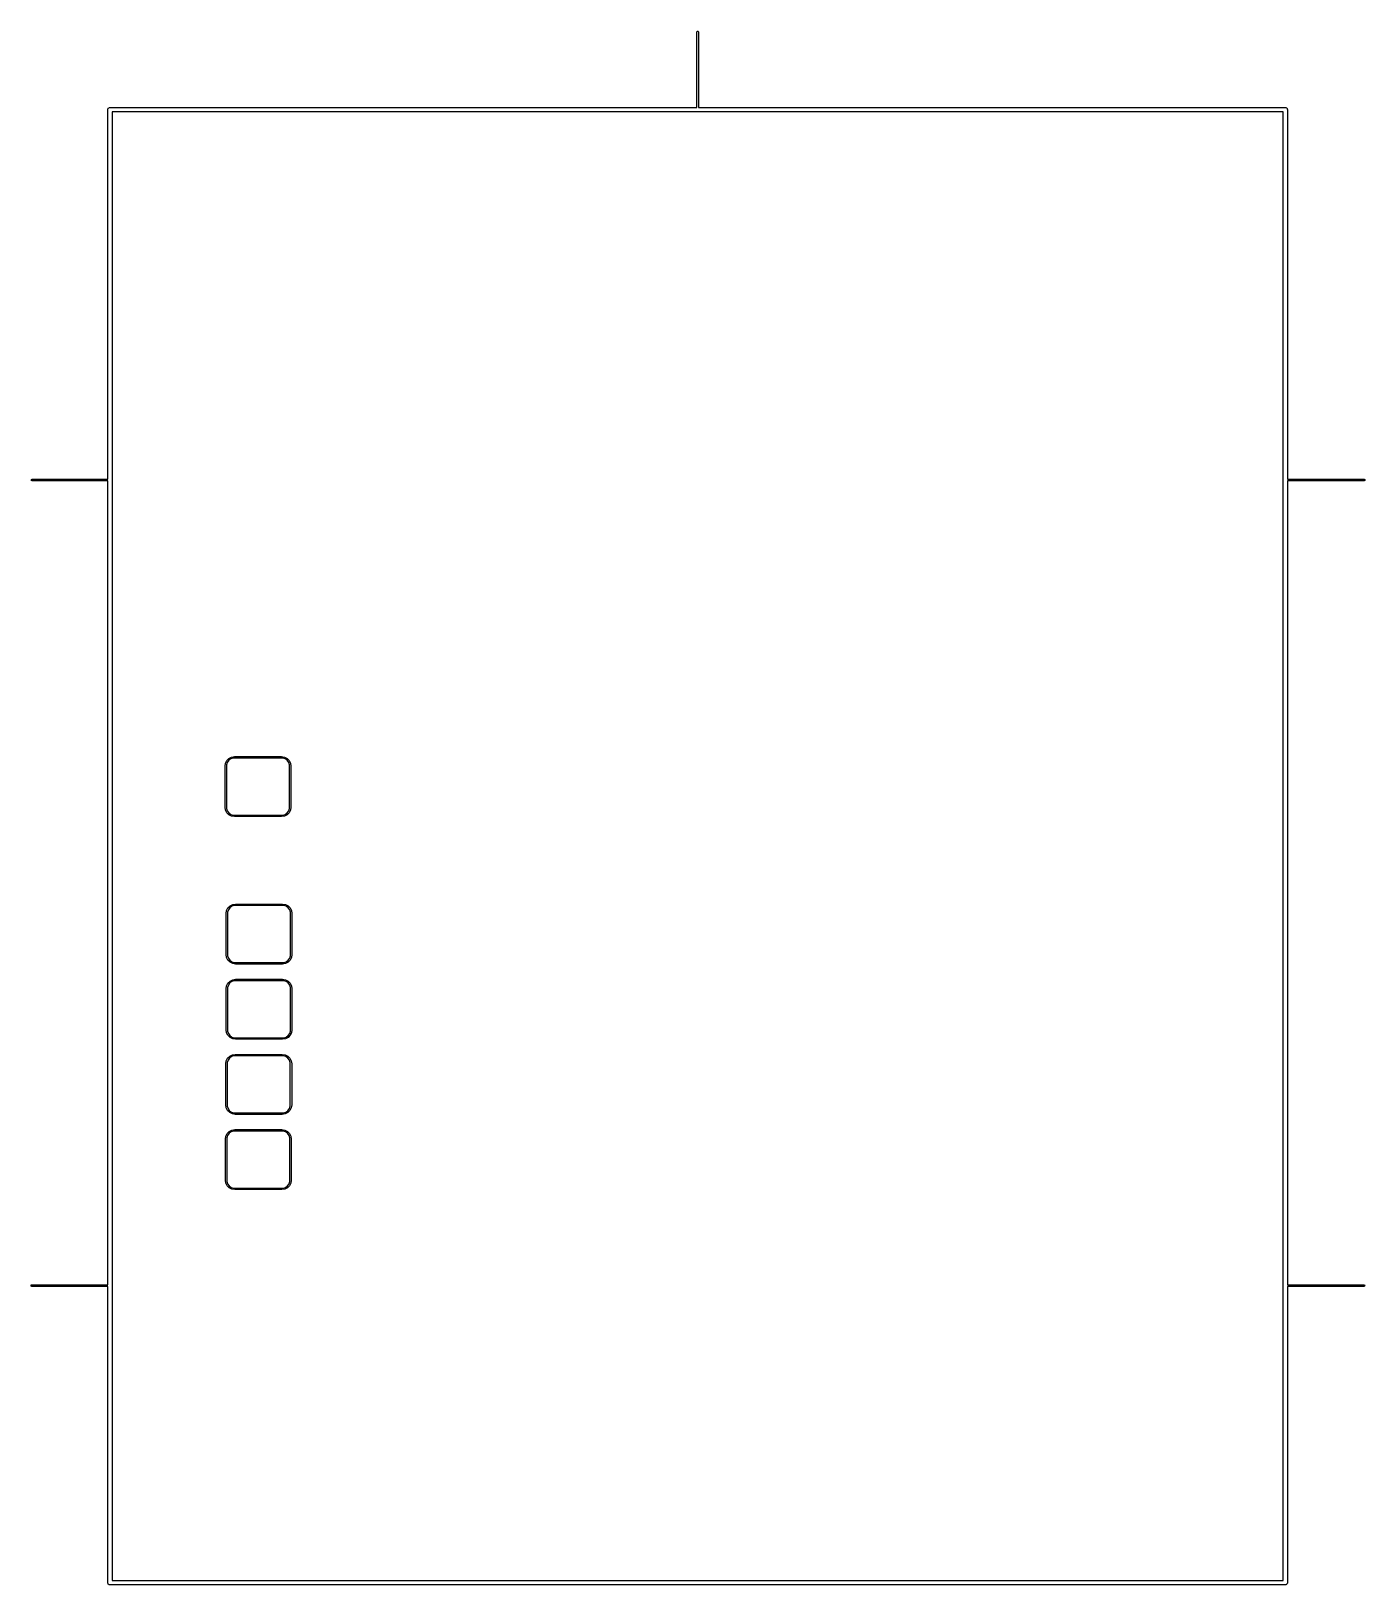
# Model space of a CAD drawing. Extents: x 0.1 to 1.9, y 0.21 to 2.3.
import ezdxf

# ---------------------------------------------------------------- set-up
doc = ezdxf.new("R2010")
doc.units = 0
doc.header["$MEASUREMENT"] = 0
doc.layers.add('BLACK', color=7, linetype='CONTINUOUS')

msp = doc.modelspace()

# ---------------------------------------------------------------- linework, layer by layer
at = {"layer": 'BLACK', "linetype": 'CONTINUOUS'}
for p, q in [((0.9989, 2.29449), (0.999222, 2.29527)), ((0.9989, 2.19295), (0.9989, 2.29449)), ((0.999222, 2.29527), (1, 2.29559)), ((1, 2.29559), (1.00078, 2.29527)), ((1.00078, 2.29527), (1.0011, 2.29449)), ((1.0011, 2.29449), (1.0011, 2.19295)), ((0.207047, 2.19), (0.207115, 2.19038)), ((0.207047, 1.69323), (0.207047, 2.19)), ((0.207092, 2.19051), (0.207158, 2.19063)), ((0.207115, 2.19038), (0.207092, 2.19051)), ((0.207158, 2.19063), (0.207225, 2.19101)), ((0.207225, 2.19101), (0.207718, 2.1916)), ((0.207718, 2.1916), (0.208102, 2.19226)), ((0.208102, 2.19226), (0.208352, 2.19235)), ((0.208352, 2.19235), (0.208524, 2.19256)), ((0.208524, 2.19256), (0.209279, 2.19269)), ((0.209279, 2.19269), (0.21, 2.19295)), ((0.21, 2.19295), (0.9989, 2.19295)), ((0.212953, 2.18705), (0.212953, 0.212953)), ((1.78705, 2.18705), (0.212953, 2.18705)), ((1.0011, 2.19295), (1.79, 2.19295)), ((1.78705, 0.212953), (1.78705, 2.18705)), ((1.79, 2.19295), (1.79038, 2.19289)), ((1.79038, 2.19289), (1.79051, 2.19291)), ((1.79051, 2.19291), (1.79063, 2.19284)), ((1.79063, 2.19284), (1.79101, 2.19277)), ((1.79101, 2.19277), (1.7916, 2.19228)), ((1.7916, 2.19228), (1.79226, 2.1919)), ((1.79226, 2.1919), (1.79235, 2.19165)), ((1.79235, 2.19165), (1.79256, 2.19148)), ((1.79256, 2.19148), (1.79269, 2.19072)), ((1.79269, 2.19072), (1.79295, 2.19)), ((1.79295, 2.19), (1.79295, 1.69323)), ((0.104199, 1.69213), (0.104521, 1.6929)), ((0.104521, 1.69135), (0.104199, 1.69213)), ((0.104521, 1.6929), (0.105299, 1.69323)), ((0.105299, 1.69323), (0.207047, 1.69323)), ((1.79295, 1.69323), (1.89603, 1.69323)), ((1.89603, 1.69323), (1.89681, 1.6929)), ((1.89681, 1.6929), (1.89713, 1.69213)), ((1.89713, 1.69213), (1.89681, 1.69135)), ((0.105299, 1.69103), (0.104521, 1.69135)), ((0.207047, 1.69103), (0.105299, 1.69103)), ((0.207047, 0.610549), (0.207047, 1.69103)), ((1.89603, 1.69103), (1.79295, 1.69103)), ((1.79295, 1.69103), (1.79295, 0.610549)), ((1.89681, 1.69135), (1.89603, 1.69103)), ((0.367207, 1.3152), (0.370038, 1.31803)), ((0.372583, 1.31744), (0.369808, 1.31543)), ((0.370038, 1.31803), (0.373605, 1.31985)), ((0.375844, 1.3185), (0.372583, 1.31744)), ((0.373605, 1.31985), (0.377559, 1.32047)), ((0.377559, 1.3185), (0.375844, 1.3185)), ((0.377559, 1.32047), (0.440551, 1.32047)), ((0.440551, 1.3185), (0.377559, 1.3185)), ((0.440551, 1.32047), (0.444505, 1.31985)), ((0.442266, 1.3185), (0.440551, 1.3185)), ((0.445528, 1.31744), (0.442266, 1.3185)), ((0.444505, 1.31985), (0.448072, 1.31803)), ((0.448302, 1.31543), (0.445528, 1.31744)), ((0.448072, 1.31803), (0.450903, 1.3152)), ((0.364764, 1.30768), (0.36539, 1.31163)), ((0.364764, 1.25256), (0.364764, 1.30768)), ((0.36539, 1.31163), (0.367207, 1.3152)), ((0.367792, 1.31265), (0.366732, 1.30939)), ((0.366732, 1.30939), (0.366732, 1.30768)), ((0.366732, 1.30768), (0.366732, 1.25256)), ((0.369808, 1.31543), (0.367792, 1.31265)), ((0.450318, 1.31265), (0.448302, 1.31543)), ((0.451378, 1.30939), (0.450318, 1.31265)), ((0.450903, 1.3152), (0.45272, 1.31163)), ((0.451378, 1.30768), (0.451378, 1.30939)), ((0.451378, 1.25256), (0.451378, 1.30768)), ((0.45272, 1.31163), (0.453346, 1.30768)), ((0.453346, 1.30768), (0.453346, 1.25256)), ((0.36539, 1.24861), (0.364764, 1.25256)), ((0.367207, 1.24504), (0.36539, 1.24861)), ((0.366732, 1.25256), (0.366732, 1.25084)), ((0.366732, 1.25084), (0.367792, 1.24758)), ((0.370038, 1.24221), (0.367207, 1.24504)), ((0.367792, 1.24758), (0.369808, 1.24481)), ((0.369808, 1.24481), (0.372583, 1.24279)), ((0.373605, 1.24039), (0.370038, 1.24221)), ((0.372583, 1.24279), (0.375844, 1.24173)), ((0.377559, 1.23976), (0.373605, 1.24039)), ((0.375844, 1.24173), (0.377559, 1.24173)), ((0.377559, 1.24173), (0.440551, 1.24173)), ((0.440551, 1.23976), (0.377559, 1.23976)), ((0.440551, 1.24173), (0.442266, 1.24173)), ((0.444505, 1.24039), (0.440551, 1.23976)), ((0.442266, 1.24173), (0.445528, 1.24279)), ((0.448072, 1.24221), (0.444505, 1.24039)), ((0.445528, 1.24279), (0.448302, 1.24481)), ((0.450903, 1.24504), (0.448072, 1.24221)), ((0.448302, 1.24481), (0.450318, 1.24758)), ((0.450318, 1.24758), (0.451378, 1.25084)), ((0.45272, 1.24861), (0.450903, 1.24504)), ((0.451378, 1.25084), (0.451378, 1.25256)), ((0.453346, 1.25256), (0.45272, 1.24861)), ((0.366142, 1.10945), (0.366768, 1.1134)), ((0.366142, 1.05433), (0.366142, 1.10945)), ((0.366768, 1.1134), (0.368585, 1.11697)), ((0.36917, 1.11443), (0.36811, 1.11116)), ((0.36811, 1.11116), (0.36811, 1.10945)), ((0.36811, 1.10945), (0.36811, 1.05433)), ((0.368585, 1.11697), (0.371416, 1.1198)), ((0.371186, 1.1172), (0.36917, 1.11443)), ((0.37396, 1.11922), (0.371186, 1.1172)), ((0.371416, 1.1198), (0.374983, 1.12162)), ((0.377222, 1.12028), (0.37396, 1.11922)), ((0.374983, 1.12162), (0.378937, 1.12224)), ((0.378937, 1.12028), (0.377222, 1.12028)), ((0.378937, 1.12224), (0.441929, 1.12224)), ((0.441929, 1.12028), (0.378937, 1.12028)), ((0.441929, 1.12224), (0.445883, 1.12162)), ((0.443644, 1.12028), (0.441929, 1.12028)), ((0.446906, 1.11922), (0.443644, 1.12028)), ((0.445883, 1.12162), (0.44945, 1.1198)), ((0.44968, 1.1172), (0.446906, 1.11922)), ((0.44945, 1.1198), (0.452281, 1.11697)), ((0.451696, 1.11443), (0.44968, 1.1172)), ((0.452756, 1.11116), (0.451696, 1.11443)), ((0.452281, 1.11697), (0.454098, 1.1134)), ((0.452756, 1.10945), (0.452756, 1.11116)), ((0.452756, 1.05433), (0.452756, 1.10945)), ((0.454098, 1.1134), (0.454724, 1.10945)), ((0.454724, 1.10945), (0.454724, 1.05433)), ((0.366768, 1.05038), (0.366142, 1.05433)), ((0.368585, 1.04681), (0.366768, 1.05038)), ((0.36811, 1.05433), (0.36811, 1.05262)), ((0.36811, 1.05262), (0.36917, 1.04935)), ((0.371416, 1.04398), (0.368585, 1.04681)), ((0.36917, 1.04935), (0.371186, 1.04658)), ((0.371186, 1.04658), (0.37396, 1.04456)), ((0.37396, 1.04456), (0.377222, 1.0435)), ((0.443644, 1.0435), (0.446906, 1.04456)), ((0.446906, 1.04456), (0.44968, 1.04658)), ((0.452281, 1.04681), (0.44945, 1.04398)), ((0.44968, 1.04658), (0.451696, 1.04935)), ((0.451696, 1.04935), (0.452756, 1.05262)), ((0.454098, 1.05038), (0.452281, 1.04681)), ((0.452756, 1.05262), (0.452756, 1.05433)), ((0.454724, 1.05433), (0.454098, 1.05038)), ((0.374983, 1.04216), (0.371416, 1.04398)), ((0.378937, 1.04154), (0.374983, 1.04216)), ((0.377222, 1.0435), (0.378937, 1.0435)), ((0.378937, 1.0435), (0.441929, 1.0435)), ((0.441929, 1.04154), (0.378937, 1.04154)), ((0.441929, 1.0435), (0.443644, 1.0435)), ((0.445883, 1.04216), (0.441929, 1.04154)), ((0.44945, 1.04398), (0.445883, 1.04216)), ((0.366142, 1.0084), (0.366768, 1.01235)), ((0.366142, 0.953281), (0.366142, 1.0084)), ((0.366142, 1.0084), (0.366142, 1.0084)), ((0.366142, 1.0084), (0.366142, 1.0084)), ((0.366768, 1.01235), (0.368586, 1.01592)), ((0.36917, 1.01337), (0.36811, 1.01011)), ((0.36811, 1.01011), (0.36811, 1.0084)), ((0.36811, 1.0084), (0.36811, 0.953281)), ((0.368586, 1.01592), (0.371417, 1.01875)), ((0.371186, 1.01615), (0.36917, 1.01337)), ((0.373961, 1.01816), (0.371186, 1.01615)), ((0.371417, 1.01875), (0.374983, 1.02057)), ((0.377222, 1.01922), (0.373961, 1.01816)), ((0.374983, 1.02057), (0.378932, 1.02119)), ((0.378937, 1.01922), (0.377222, 1.01922)), ((0.378932, 1.02119), (0.378937, 1.02119)), ((0.378937, 1.02119), (0.441929, 1.02119)), ((0.378937, 1.01923), (0.378937, 1.01922)), ((0.441929, 1.01923), (0.378937, 1.01923)), ((0.441929, 1.02119), (0.445883, 1.02057)), ((0.443644, 1.01923), (0.441929, 1.01923)), ((0.446906, 1.01817), (0.443644, 1.01923)), ((0.445883, 1.02057), (0.44945, 1.01875)), ((0.449681, 1.01615), (0.446906, 1.01817)), ((0.44945, 1.01875), (0.452281, 1.01592)), ((0.451697, 1.01338), (0.449681, 1.01615)), ((0.452757, 1.01011), (0.451697, 1.01338)), ((0.452281, 1.01592), (0.454099, 1.01235)), ((0.452756, 0.953281), (0.452756, 1.0084)), ((0.452756, 1.0084), (0.452757, 1.0084)), ((0.452757, 1.0084), (0.452757, 1.01011)), ((0.454099, 1.01235), (0.454726, 1.0084)), ((0.454726, 1.0084), (0.454724, 1.0084)), ((0.454724, 1.0084), (0.454724, 1.0084)), ((0.454724, 1.0084), (0.454724, 1.0084)), ((0.454724, 1.0084), (0.454724, 0.953281)), ((0.366144, 0.953276), (0.366142, 0.953281)), ((0.366769, 0.949327), (0.366144, 0.953276)), ((0.368586, 0.94576), (0.366769, 0.949327)), ((0.36811, 0.953281), (0.36811, 0.953281)), ((0.36811, 0.953281), (0.36811, 0.953281)), ((0.36811, 0.953281), (0.368112, 0.953281)), ((0.368112, 0.953281), (0.368111, 0.951566)), ((0.368111, 0.951566), (0.369171, 0.948304)), ((0.371416, 0.942929), (0.368586, 0.94576)), ((0.369171, 0.948304), (0.371186, 0.94553)), ((0.371186, 0.94553), (0.373961, 0.943514)), ((0.374983, 0.941112), (0.371416, 0.942929)), ((0.373961, 0.943514), (0.377222, 0.942454)), ((0.378937, 0.940486), (0.374983, 0.941112)), ((0.377222, 0.942454), (0.378937, 0.942454)), ((0.378937, 0.942454), (0.441929, 0.942454)), ((0.441929, 0.940486), (0.378937, 0.940486)), ((0.441929, 0.942454), (0.441932, 0.942453)), ((0.445883, 0.941111), (0.441929, 0.940484)), ((0.441929, 0.940484), (0.441929, 0.940486)), ((0.441932, 0.942453), (0.443644, 0.942453)), ((0.443644, 0.942453), (0.446906, 0.943513)), ((0.44945, 0.942928), (0.445883, 0.941111)), ((0.446906, 0.943513), (0.449681, 0.945529)), ((0.452281, 0.945759), (0.44945, 0.942928)), ((0.449681, 0.945529), (0.451696, 0.948304)), ((0.451696, 0.948304), (0.452756, 0.951566)), ((0.454099, 0.949327), (0.452281, 0.945759)), ((0.452756, 0.951566), (0.452756, 0.953281)), ((0.452756, 0.953281), (0.452756, 0.953281)), ((0.452756, 0.953281), (0.452756, 0.953281)), ((0.454724, 0.953281), (0.454099, 0.949327)), ((0.371022, 0.917702), (0.374589, 0.919519)), ((0.374589, 0.919519), (0.378543, 0.920146)), ((0.378543, 0.920146), (0.378543, 0.920144)), ((0.378543, 0.920144), (0.441535, 0.920144)), ((0.441535, 0.920144), (0.445489, 0.919518)), ((0.445489, 0.919518), (0.449056, 0.917701)), ((0.365748, 0.907349), (0.366374, 0.911303)), ((0.365748, 0.852231), (0.365748, 0.907349)), ((0.365748, 0.907349), (0.365748, 0.907349)), ((0.366374, 0.911303), (0.368191, 0.914871)), ((0.368776, 0.912326), (0.367716, 0.909064)), ((0.367716, 0.909064), (0.367717, 0.907349)), ((0.367717, 0.907349), (0.367716, 0.907349)), ((0.367716, 0.907349), (0.367717, 0.907349)), ((0.367717, 0.907349), (0.367717, 0.852231)), ((0.368191, 0.914871), (0.371022, 0.917702)), ((0.370792, 0.915101), (0.368776, 0.912326)), ((0.373566, 0.917117), (0.370792, 0.915101)), ((0.376828, 0.918177), (0.373566, 0.917117)), ((0.37854, 0.918177), (0.376828, 0.918177)), ((0.378543, 0.918176), (0.37854, 0.918177)), ((0.441535, 0.918176), (0.378543, 0.918176)), ((0.44325, 0.918176), (0.441535, 0.918176)), ((0.446512, 0.917116), (0.44325, 0.918176)), ((0.449286, 0.9151), (0.446512, 0.917116)), ((0.449056, 0.917701), (0.451886, 0.91487)), ((0.451302, 0.912326), (0.449286, 0.9151)), ((0.452361, 0.909064), (0.451302, 0.912326)), ((0.451886, 0.91487), (0.453704, 0.911303)), ((0.452361, 0.907349), (0.452361, 0.909064)), ((0.452362, 0.907349), (0.452361, 0.907349)), ((0.452362, 0.852231), (0.452362, 0.907349)), ((0.452362, 0.907349), (0.452362, 0.907349)), ((0.452362, 0.907349), (0.452362, 0.907349)), ((0.453704, 0.911303), (0.454329, 0.907354)), ((0.454329, 0.907354), (0.454331, 0.907349)), ((0.454331, 0.907349), (0.454331, 0.852231)), ((0.366373, 0.848277), (0.365747, 0.852231)), ((0.365747, 0.852231), (0.365748, 0.852231)), ((0.365748, 0.852231), (0.365748, 0.852231)), ((0.365748, 0.852231), (0.365748, 0.852231)), ((0.368191, 0.84471), (0.366373, 0.848277)), ((0.367717, 0.852231), (0.367715, 0.852228)), ((0.367715, 0.852228), (0.367715, 0.850516)), ((0.367715, 0.850516), (0.368776, 0.847254)), ((0.371022, 0.841879), (0.368191, 0.84471)), ((0.368776, 0.847254), (0.370792, 0.84448)), ((0.370792, 0.84448), (0.373567, 0.842464)), ((0.374589, 0.840062), (0.371022, 0.841879)), ((0.373567, 0.842464), (0.376828, 0.841404)), ((0.378543, 0.839436), (0.374589, 0.840062)), ((0.376828, 0.841404), (0.378543, 0.841404)), ((0.378543, 0.841404), (0.441535, 0.841404)), ((0.441535, 0.839436), (0.378543, 0.839436)), ((0.441535, 0.841404), (0.441535, 0.841406)), ((0.441535, 0.841406), (0.44325, 0.841405)), ((0.44154, 0.839438), (0.441535, 0.839436)), ((0.445489, 0.840063), (0.44154, 0.839438)), ((0.44325, 0.841405), (0.446512, 0.842465)), ((0.449056, 0.84188), (0.445489, 0.840063)), ((0.446512, 0.842465), (0.449286, 0.844481)), ((0.451887, 0.844711), (0.449056, 0.84188)), ((0.449286, 0.844481), (0.451302, 0.847255)), ((0.451302, 0.847255), (0.452362, 0.850516)), ((0.453704, 0.848277), (0.451887, 0.844711)), ((0.452362, 0.850516), (0.452362, 0.852231)), ((0.454331, 0.852231), (0.453704, 0.848277)), ((0.454331, 0.852231), (0.454331, 0.852231)), ((0.454331, 0.852231), (0.454331, 0.852231)), ((0.367601, 0.81382), (0.370432, 0.816651)), ((0.372976, 0.816066), (0.370202, 0.81405)), ((0.370432, 0.816651), (0.373999, 0.818468)), ((0.376238, 0.817126), (0.372976, 0.816066)), ((0.373999, 0.818468), (0.377953, 0.819094)), ((0.377953, 0.817126), (0.376238, 0.817126)), ((0.377953, 0.819094), (0.440945, 0.819094)), ((0.440945, 0.817126), (0.377953, 0.817126)), ((0.440945, 0.819094), (0.444899, 0.818468)), ((0.44266, 0.817126), (0.440945, 0.817126)), ((0.445921, 0.816066), (0.44266, 0.817126)), ((0.444899, 0.818468), (0.448466, 0.816651)), ((0.448696, 0.81405), (0.445921, 0.816066)), ((0.448466, 0.816651), (0.451296, 0.81382)), ((0.365157, 0.806299), (0.365784, 0.810253)), ((0.365157, 0.751181), (0.365157, 0.806299)), ((0.365784, 0.810253), (0.367601, 0.81382)), ((0.368186, 0.811276), (0.367126, 0.808014)), ((0.367126, 0.808014), (0.367126, 0.806299)), ((0.367126, 0.806299), (0.367126, 0.751181)), ((0.370202, 0.81405), (0.368186, 0.811276)), ((0.450712, 0.811276), (0.448696, 0.81405)), ((0.451772, 0.808014), (0.450712, 0.811276)), ((0.451296, 0.81382), (0.453114, 0.810253)), ((0.451772, 0.806299), (0.451772, 0.808014)), ((0.451772, 0.751181), (0.451772, 0.806299)), ((0.453114, 0.810253), (0.45374, 0.806299)), ((0.45374, 0.806299), (0.45374, 0.751181)), ((0.365784, 0.747227), (0.365157, 0.751181)), ((0.367601, 0.74366), (0.365784, 0.747227)), ((0.367126, 0.751181), (0.367126, 0.749466)), ((0.367126, 0.749466), (0.368186, 0.746205)), ((0.370432, 0.740829), (0.367601, 0.74366)), ((0.368186, 0.746205), (0.370202, 0.74343)), ((0.370202, 0.74343), (0.372976, 0.741414)), ((0.373999, 0.739012), (0.370432, 0.740829)), ((0.372976, 0.741414), (0.376238, 0.740354)), ((0.377953, 0.738386), (0.373999, 0.739012)), ((0.376238, 0.740354), (0.377953, 0.740354)), ((0.377953, 0.740354), (0.440945, 0.740354)), ((0.440945, 0.738386), (0.377953, 0.738386)), ((0.440945, 0.740354), (0.44266, 0.740354)), ((0.444899, 0.739012), (0.440945, 0.738386)), ((0.44266, 0.740354), (0.445921, 0.741414)), ((0.448466, 0.740829), (0.444899, 0.739012)), ((0.445921, 0.741414), (0.448696, 0.74343)), ((0.451296, 0.74366), (0.448466, 0.740829)), ((0.448696, 0.74343), (0.450712, 0.746205)), ((0.450712, 0.746205), (0.451772, 0.749466)), ((0.453114, 0.747227), (0.451296, 0.74366)), ((0.451772, 0.749466), (0.451772, 0.751181)), ((0.45374, 0.751181), (0.453114, 0.747227)), ((0.103955, 0.609449), (0.104277, 0.610227)), ((0.104277, 0.608671), (0.103955, 0.609449)), ((0.104277, 0.610227), (0.105055, 0.610549)), ((0.105055, 0.608349), (0.104277, 0.608671)), ((0.105055, 0.610549), (0.207047, 0.610549)), ((0.207047, 0.608349), (0.105055, 0.608349)), ((0.207047, 0.21), (0.207047, 0.608349)), ((1.79295, 0.610549), (1.89579, 0.610549)), ((1.89579, 0.608349), (1.79295, 0.608349)), ((1.79295, 0.608349), (1.79295, 0.21)), ((1.89579, 0.610549), (1.89657, 0.610227)), ((1.89657, 0.608671), (1.89579, 0.608349)), ((1.89657, 0.610227), (1.89689, 0.609449)), ((1.89689, 0.609449), (1.89657, 0.608671)), ((0.20731, 0.209279), (0.207047, 0.21)), ((0.207443, 0.208524), (0.20731, 0.209279)), ((0.212953, 0.212953), (1.78705, 0.212953)), ((1.79277, 0.20899), (1.79228, 0.208402)), ((1.79284, 0.209374), (1.79277, 0.20899)), ((1.79291, 0.209487), (1.79284, 0.209374)), ((1.79295, 0.21), (1.79289, 0.209617)), ((1.79289, 0.209617), (1.79291, 0.209487)), ((0.207647, 0.208352), (0.207443, 0.208524)), ((0.207738, 0.208102), (0.207647, 0.208352)), ((0.208402, 0.207719), (0.207738, 0.208102)), ((0.20899, 0.207225), (0.208402, 0.207719)), ((0.209374, 0.207158), (0.20899, 0.207225)), ((0.209487, 0.207092), (0.209374, 0.207158)), ((0.209616, 0.207115), (0.209487, 0.207092)), ((0.21, 0.207047), (0.209616, 0.207115)), ((1.79, 0.207047), (0.21, 0.207047)), ((1.79072, 0.20731), (1.79, 0.207047)), ((1.79148, 0.207443), (1.79072, 0.20731)), ((1.79165, 0.207647), (1.79148, 0.207443)), ((1.7919, 0.207738), (1.79165, 0.207647)), ((1.79228, 0.208402), (1.7919, 0.207738))]:
    msp.add_line(p, q, dxfattribs=at)

doc.saveas('drawing.dxf')
